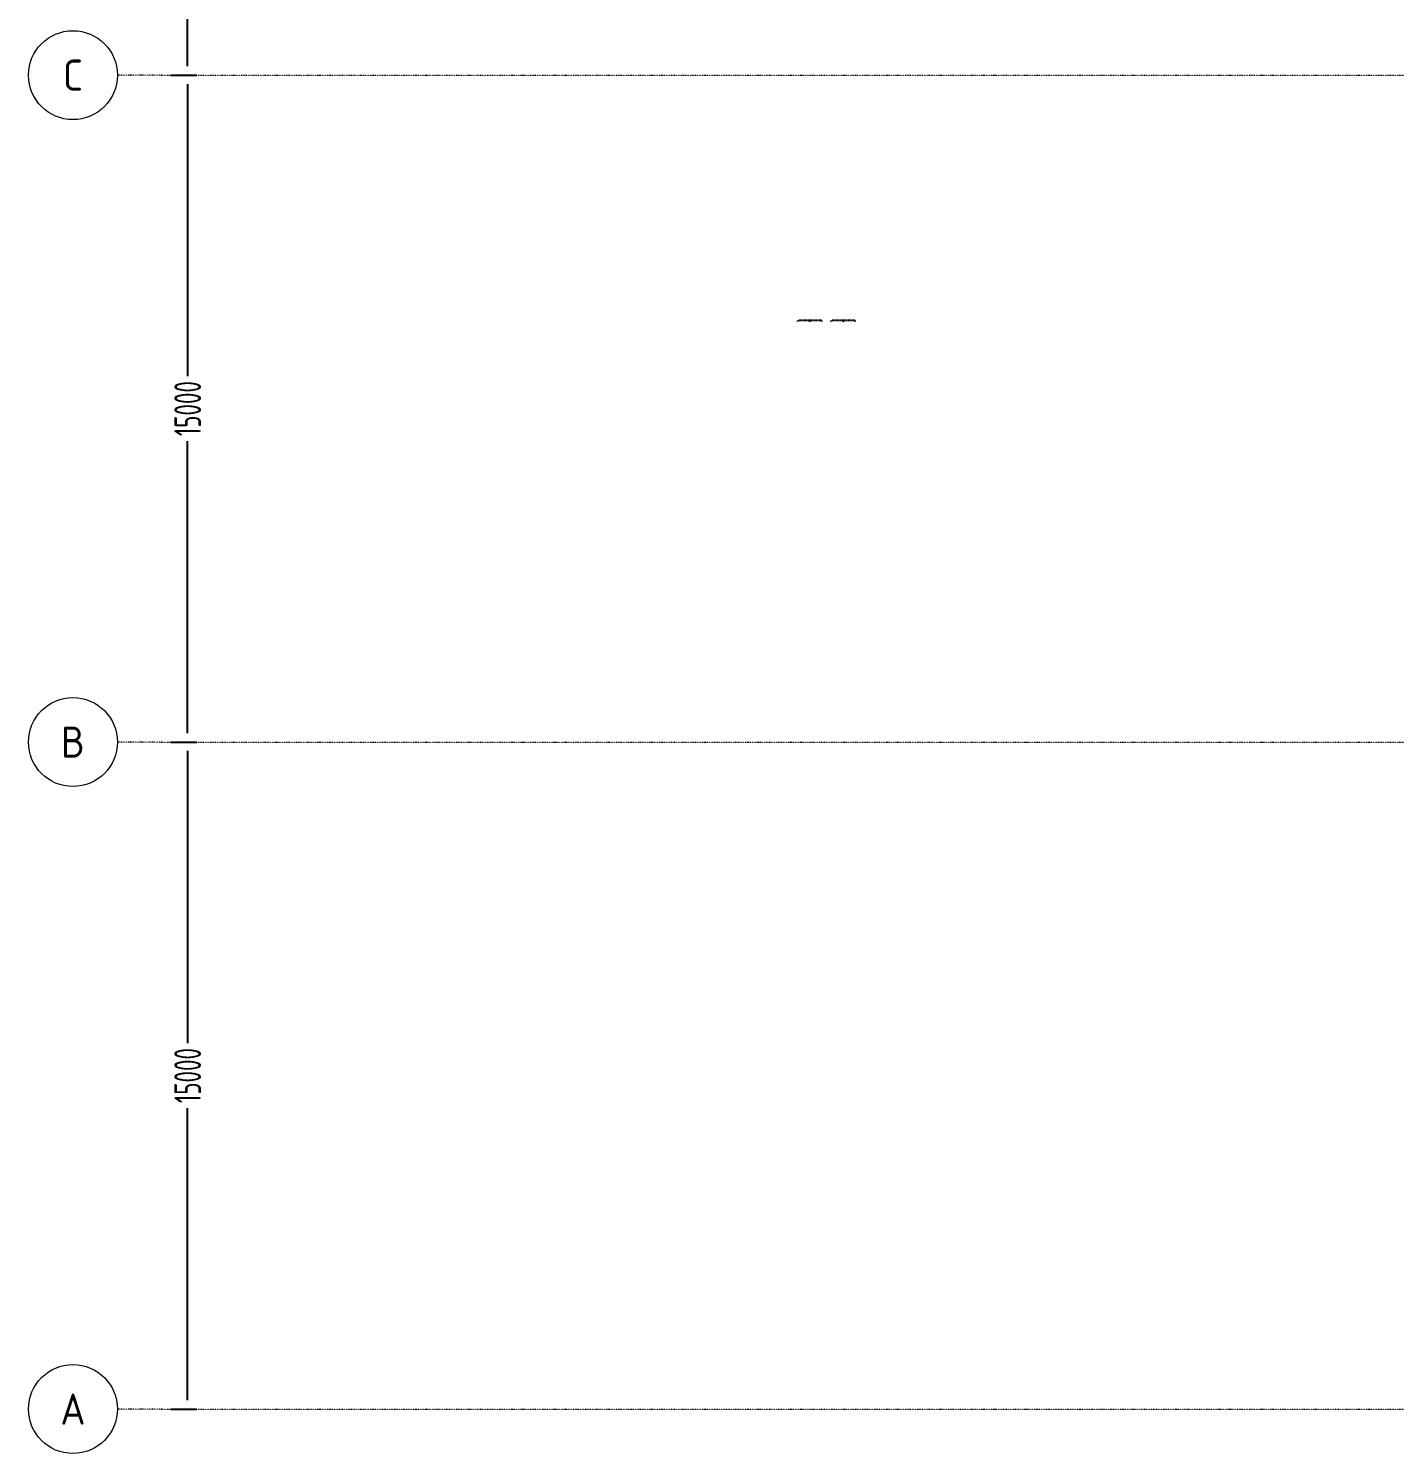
# Model space of a CAD drawing. Extents: x -32000 to 416743, y -254124 to 144214.
# Drawn here: x -32000 to -1274, y -1000 to 31049 of the extents above; entities that cross this region are included whole.
import ezdxf
from ezdxf.enums import TextEntityAlignment as Align

# ---------------------------------------------------------------- set-up
doc = ezdxf.new("R2010")
doc.units = 0
doc.header["$LTSCALE"] = 10
for name, pattern in [('H12PL4$0$JJP_三點線', [0.9, 0.3, -0.15, 0, -0.15, 0, -0.15, 0, -0.15]), ('XFM1Q40$0$HIDDEN', [9.525, 6.35, -3.175]), ('XFM7P40ICA$0$H12PL4$0$JJP_三點線', [0.9, 0.3, -0.15, 0, -0.15, 0, -0.15, 0, -0.15])]:
    doc.linetypes.add(name, pattern=pattern)
for name, color, linetype in [('H12PL4$0$A-DIM', 250, 'Continuous'), ('H12PL4$0$S-GRID', 252, 'Continuous'), ('XFM1Q40$0$DIM', 250, 'Continuous'), ('XFM7P40ICA$0$H12PL4$0$A-DIM', 250, 'Continuous'), ('XFM7P40ICA$0$H12PL4$0$S-GRID', 252, 'Continuous')]:
    doc.layers.add(name, color=color, linetype=linetype)
doc.styles.add('H12PL4$0$dim-txt', font='isocp.shx', dxfattribs={"width": 0.7, "bigfont": 'chineset.shx'})
doc.styles.add('H12PL4$0$Standard', font='isocp.shx', dxfattribs={"bigfont": 'chineset.shx'})
doc.styles.add('XFM1Q40$0$STANDARD', font='SIMPLEX', dxfattribs={"bigfont": 'BIGFONT'})
doc.styles.add('XFM7P40ICA$0$H12PL4$0$dim-txt', font='isocp.shx', dxfattribs={"width": 0.7, "bigfont": 'chineset.shx'})
doc.styles.add('XFM7P40ICA$0$H12PL4$0$Standard', font='isocp.shx', dxfattribs={"bigfont": 'chineset.shx'})
doc.dimstyles.new('H12PL4$0$ARCH-dim-2000', dxfattribs={"dimscale": 2000, "dimtxt": 0.3, "dimasz": 0.1, "dimexe": 0.1, "dimexo": 0.1, "dimgap": 0.05, "dimtad": 1, "dimdec": 0, "dimrnd": 0.5, "dimdsep": 46, "dimtxsty": 'H12PL4$0$dim-txt', "dimblk": 'H12PL4$0$_Dot', "dimcen": 2, "dimclrd": 256, "dimclre": 256, "dimclrt": 256, "dimadec": 0, "dimazin": 0, "dimtfac": 1, "dimtix": 1, "dimtmove": 2, "dimatfit": 3, "dimldrblk": 'H12PL4$0$_OBLIQUE', "dimfxl": 1, "dimtvp": 1, "dimtolj": 1, "dimarcsym": 0})
doc.dimstyles.new('XFM1Q40$0$ISO-25', dxfattribs={"dimtxt": 25, "dimasz": 5, "dimexe": 1.25, "dimexo": 0.625, "dimtad": 1, "dimdec": 0, "dimtxsty": 'XFM1Q40$0$STANDARD', "dimcen": 2.5, "dimadec": 0, "dimazin": 0, "dimtfac": 1, "dimtdec": 0, "dimtmove": 0, "dimatfit": 3, "dimfxl": 1, "dimarcsym": 0})
doc.dimstyles.new('XFM7P40ICA$0$H12PL4$0$ARCH-dim-2000', dxfattribs={"dimscale": 2000, "dimtxt": 0.3, "dimasz": 0.1, "dimexe": 0.1, "dimexo": 0.1, "dimgap": 0.05, "dimtad": 1, "dimdec": 0, "dimrnd": 0.5, "dimdsep": 46, "dimtxsty": 'XFM7P40ICA$0$H12PL4$0$dim-txt', "dimblk": 'XFM7P40ICA$0$H12PL4$0$_Dot', "dimcen": 2, "dimclrd": 256, "dimclre": 256, "dimclrt": 256, "dimadec": 0, "dimazin": 0, "dimtfac": 1, "dimtix": 1, "dimtmove": 2, "dimatfit": 3, "dimldrblk": 'XFM7P40ICA$0$H12PL4$0$_OBLIQUE', "dimfxl": 1, "dimtvp": 1, "dimtolj": 1, "dimarcsym": 0})

# ---------------------------------------------------------------- blocks, each defined once
blk = doc.blocks.new('*D171')
at = {"layer": 'DEFPOINTS', "color": 0, "linetype": 'Continuous', "transparency": 16777216}
for p in [(-29000, 45000), (-29000, 30000), (-28420, 30000)]:
    blk.add_point(p, dxfattribs=at)
at = {"layer": 'H12PL4$0$A-DIM', "linetype": 'Continuous', "lineweight": -2, "transparency": 16777216}
for p, q in [((-28800, 45000), (-28220, 45000)), ((-28420, 44800), (-28420, 38230)), ((-28420, 30200), (-28420, 36770)), ((-28800, 30000), (-28220, 30000))]:
    blk.add_line(p, q, dxfattribs=at)
at = {"layer": 'H12PL4$0$A-DIM', "linetype": 'Continuous', "lineweight": 0, "transparency": 16777216, "insert": (-28420, 37500), "char_height": 600, "attachment_point": 5, "rotation": 90, "style": 'H12PL4$0$dim-txt'}
blk.add_mtext('\\A1;15000', dxfattribs=at)
blk = doc.blocks.new('H12PL4$0$_Dot')
blk = doc.blocks.new('H12PL4$0$_OBLIQUE')
at = {"color": 0, "linetype": 'ByBlock', "lineweight": -2}
blk.add_line((-0.5, -0.5), (0.5, 0.5), dxfattribs=at)
blk = doc.blocks.new('*D172')
at = {"layer": 'DEFPOINTS', "color": 0, "linetype": 'Continuous', "transparency": 16777216}
for p in [(-29000, 30000), (-29000, 15000), (-28420, 15000)]:
    blk.add_point(p, dxfattribs=at)
at = {"layer": 'H12PL4$0$A-DIM', "linetype": 'Continuous', "lineweight": -2, "transparency": 16777216}
for p, q in [((-28800, 30000), (-28220, 30000)), ((-28420, 29800), (-28420, 23230)), ((-28420, 15200), (-28420, 21770)), ((-28800, 15000), (-28220, 15000))]:
    blk.add_line(p, q, dxfattribs=at)
at = {"layer": 'H12PL4$0$A-DIM', "linetype": 'Continuous', "lineweight": 0, "transparency": 16777216, "insert": (-28420, 22500), "char_height": 600, "attachment_point": 5, "rotation": 90, "style": 'H12PL4$0$dim-txt'}
blk.add_mtext('\\A1;15000', dxfattribs=at)
blk = doc.blocks.new('*D173')
at = {"layer": 'DEFPOINTS', "color": 0, "linetype": 'Continuous', "transparency": 16777216}
for p in [(-29000, 15000), (-29000, 0), (-28420, 0)]:
    blk.add_point(p, dxfattribs=at)
at = {"layer": 'H12PL4$0$A-DIM', "linetype": 'Continuous', "lineweight": -2, "transparency": 16777216}
for p, q in [((-28800, 15000), (-28220, 15000)), ((-28420, 14800), (-28420, 8230)), ((-28420, 200), (-28420, 6770)), ((-28800, 0), (-28220, 0))]:
    blk.add_line(p, q, dxfattribs=at)
at = {"layer": 'H12PL4$0$A-DIM', "linetype": 'Continuous', "lineweight": 0, "transparency": 16777216, "insert": (-28420, 7500), "char_height": 600, "attachment_point": 5, "rotation": 90, "style": 'H12PL4$0$dim-txt'}
blk.add_mtext('\\A1;15000', dxfattribs=at)
blk = doc.blocks.new('*D310')
at = {"layer": 'DEFPOINTS', "color": 0, "linetype": 'XFM1Q40$0$HIDDEN', "ltscale": 0.1, "transparency": 16777216}
for p in [(287256, 172071), (287793, 172071), (287793, 172036)]:
    blk.add_point(p, dxfattribs=at)
at = {"layer": 'XFM1Q40$0$DIM', "color": 0, "linetype": 'XFM1Q40$0$HIDDEN', "lineweight": -2, "ltscale": 0.1, "transparency": 16777216}
for p, q in [((287256, 172070), (287256, 172034)), ((287262, 172036), (287788, 172036)), ((287793, 172070), (287793, 172034))]:
    blk.add_line(p, q, dxfattribs=at)
at = {"layer": 'XFM1Q40$0$DIM', "color": 0, "linetype": 'XFM1Q40$0$HIDDEN', "ltscale": 0.1, "transparency": 16777216}
for points in [[(287262, 172036), (287262, 172035), (287256, 172036)], [(287788, 172036), (287788, 172035), (287793, 172036)]]:
    blk.add_solid(points, dxfattribs=at)
at = {"layer": 'XFM1Q40$0$DIM', "color": 0, "linetype": 'XFM1Q40$0$HIDDEN', "ltscale": 0.1, "transparency": 16777216, "insert": (287522, 172046), "char_height": 20, "attachment_point": 5, "style": 'XFM1Q40$0$STANDARD'}
blk.add_mtext('537', dxfattribs=at)
blk = doc.blocks.new('*D309')
at = {"layer": 'DEFPOINTS', "color": 0, "linetype": 'XFM1Q40$0$HIDDEN', "ltscale": 0.1, "transparency": 16777216}
for p in [(286506, 172071), (287043, 172071), (287043, 172036)]:
    blk.add_point(p, dxfattribs=at)
at = {"layer": 'XFM1Q40$0$DIM', "color": 0, "linetype": 'XFM1Q40$0$HIDDEN', "lineweight": -2, "ltscale": 0.1, "transparency": 16777216}
for p, q in [((286506, 172070), (286506, 172034)), ((286512, 172036), (287038, 172036)), ((287043, 172070), (287043, 172034))]:
    blk.add_line(p, q, dxfattribs=at)
at = {"layer": 'XFM1Q40$0$DIM', "color": 0, "linetype": 'XFM1Q40$0$HIDDEN', "ltscale": 0.1, "transparency": 16777216}
for points in [[(286512, 172036), (286512, 172035), (286506, 172036)], [(287038, 172036), (287038, 172035), (287043, 172036)]]:
    blk.add_solid(points, dxfattribs=at)
at = {"layer": 'XFM1Q40$0$DIM', "color": 0, "linetype": 'XFM1Q40$0$HIDDEN', "ltscale": 0.1, "transparency": 16777216, "insert": (286772, 172046), "char_height": 20, "attachment_point": 5, "style": 'XFM1Q40$0$STANDARD'}
blk.add_mtext('537', dxfattribs=at)
blk = doc.blocks.new('*D912')
at = {"layer": 'DEFPOINTS', "color": 0, "linetype": 'Continuous', "transparency": 16777216}
for p in [(-29000, 45000), (-29000, 30000), (-28420, 30000)]:
    blk.add_point(p, dxfattribs=at)
at = {"layer": 'XFM7P40ICA$0$H12PL4$0$A-DIM', "linetype": 'Continuous', "lineweight": -2, "transparency": 16777216}
for p, q in [((-28800, 45000), (-28220, 45000)), ((-28420, 44800), (-28420, 38230)), ((-28420, 30200), (-28420, 36770)), ((-28800, 30000), (-28220, 30000))]:
    blk.add_line(p, q, dxfattribs=at)
at = {"layer": 'XFM7P40ICA$0$H12PL4$0$A-DIM', "linetype": 'Continuous', "lineweight": 0, "transparency": 16777216, "insert": (-28420, 37500), "char_height": 600, "attachment_point": 5, "rotation": 90, "style": 'XFM7P40ICA$0$H12PL4$0$dim-txt'}
blk.add_mtext('\\A1;15000', dxfattribs=at)
blk = doc.blocks.new('XFM7P40ICA$0$H12PL4$0$_Dot')
blk = doc.blocks.new('XFM7P40ICA$0$H12PL4$0$_OBLIQUE')
at = {"color": 0, "linetype": 'ByBlock', "lineweight": -2}
blk.add_line((-0.5, -0.5), (0.5, 0.5), dxfattribs=at)
blk = doc.blocks.new('*D913')
at = {"layer": 'DEFPOINTS', "color": 0, "linetype": 'Continuous', "transparency": 16777216}
for p in [(-29000, 30000), (-29000, 15000), (-28420, 15000)]:
    blk.add_point(p, dxfattribs=at)
at = {"layer": 'XFM7P40ICA$0$H12PL4$0$A-DIM', "linetype": 'Continuous', "lineweight": -2, "transparency": 16777216}
for p, q in [((-28800, 30000), (-28220, 30000)), ((-28420, 29800), (-28420, 23230)), ((-28420, 15200), (-28420, 21770)), ((-28800, 15000), (-28220, 15000))]:
    blk.add_line(p, q, dxfattribs=at)
at = {"layer": 'XFM7P40ICA$0$H12PL4$0$A-DIM', "linetype": 'Continuous', "lineweight": 0, "transparency": 16777216, "insert": (-28420, 22500), "char_height": 600, "attachment_point": 5, "rotation": 90, "style": 'XFM7P40ICA$0$H12PL4$0$dim-txt'}
blk.add_mtext('\\A1;15000', dxfattribs=at)
blk = doc.blocks.new('*D914')
at = {"layer": 'DEFPOINTS', "color": 0, "linetype": 'Continuous', "transparency": 16777216}
for p in [(-29000, 15000), (-29000, 0), (-28420, 0)]:
    blk.add_point(p, dxfattribs=at)
at = {"layer": 'XFM7P40ICA$0$H12PL4$0$A-DIM', "linetype": 'Continuous', "lineweight": -2, "transparency": 16777216}
for p, q in [((-28800, 15000), (-28220, 15000)), ((-28420, 14800), (-28420, 8230)), ((-28420, 200), (-28420, 6770)), ((-28800, 0), (-28220, 0))]:
    blk.add_line(p, q, dxfattribs=at)
at = {"layer": 'XFM7P40ICA$0$H12PL4$0$A-DIM', "linetype": 'Continuous', "lineweight": 0, "transparency": 16777216, "insert": (-28420, 7500), "char_height": 600, "attachment_point": 5, "rotation": 90, "style": 'XFM7P40ICA$0$H12PL4$0$dim-txt'}
blk.add_mtext('\\A1;15000', dxfattribs=at)
blk = doc.blocks.new('H12PL4')
at = {"layer": 'H12PL4$0$S-GRID', "linetype": 'H12PL4$0$JJP_三點線', "lineweight": 0}
for p, q in [((-29000, 30000), (-30000, 30000)), ((-29000, 30000), (289600, 30000)), ((-29000, 15000), (-30000, 15000)), ((-29000, 15000), (289600, 15000)), ((-29000, 0), (-30000, 0)), ((-29000, 0), (289600, 0))]:
    blk.add_line(p, q, dxfattribs=at)
at = {"layer": 'H12PL4$0$S-GRID', "lineweight": 0}
for centre in [(-31000, 30000), (-31000, 15000), (-31000, 0)]:
    blk.add_circle(centre, 1000, dxfattribs=at)
at = {"layer": 'H12PL4$0$S-GRID', "linetype": 'H12PL4$0$JJP_三點線', "lineweight": 0}
for p in [(-29000, 30000), (-29000, 30000), (-29000, 15000), (-29000, 15000), (-29000, 0), (-29000, 0)]:
    blk.add_point(p, dxfattribs=at)
at = {"layer": 'H12PL4$0$S-GRID', "style": 'H12PL4$0$Standard'}
for s, p in [('C', (-31000, 30350)), ('B', (-31000, 15350)), ('A', (-31000, 350))]:
    blk.add_text(s, height=700, dxfattribs=at).set_placement(p, align=Align.TOP_CENTER)
at = {"layer": 'H12PL4$0$A-DIM', "linetype": 'Continuous', "lineweight": 0}
for base, p1, p2, picture, middle in [((-28420, 30000), (-29000, 45000), (-29000, 30000), '*D171', (-28420, 37500)), ((-28420, 15000), (-29000, 30000), (-29000, 15000), '*D172', (-28420, 22500)), ((-28420, 0), (-29000, 15000), (-29000, 0), '*D173', (-28420, 7500))]:
    dim = blk.add_linear_dim(base=base, p1=p1, p2=p2, angle=270, dimstyle='H12PL4$0$ARCH-dim-2000', dxfattribs=at)
    dim.commit()
    dim.dimension.update_dxf_attribs({"geometry": picture, "text_midpoint": middle, "dimtype": 128, "text_rotation": 90})
blk = doc.blocks.new('XFM1Q40$0$A$Cac22a11c')
at = {"layer": 'XFM1Q40$0$DIM', "color": 252, "linetype": 'XFM1Q40$0$HIDDEN', "ltscale": 0.1}
for base, p1, p2, picture, middle in [((287043.5, 172035.6), (286506.5, 172070.6), (287043.5, 172070.6), '*D309', (286771.6, 172035.6)), ((287793.5, 172035.6), (287256.5, 172070.6), (287793.5, 172070.6), '*D310', (287521.6, 172035.6))]:
    dim = blk.add_linear_dim(base=base, p1=p1, p2=p2, angle=180, dimstyle='XFM1Q40$0$ISO-25', override={"dimtxt": 20}, dxfattribs=at)
    dim.commit()
    dim.dimension.update_dxf_attribs({"geometry": picture, "text_midpoint": middle, "dimtype": 128})
blk = doc.blocks.new('XFM1Q40')
at = {"xscale": -1, "rotation": 180}
blk.add_blockref('XFM1Q40$0$A$Cac22a11c', (-273100, 196518), dxfattribs=at)
blk = doc.blocks.new('XFM7P40ICA$0$H12PL4')
at = {"layer": 'XFM7P40ICA$0$H12PL4$0$S-GRID', "linetype": 'XFM7P40ICA$0$H12PL4$0$JJP_三點線', "lineweight": 0}
for p, q in [((-29000, 30000), (-30000, 30000)), ((-29000, 30000), (289600, 30000)), ((-29000, 15000), (-30000, 15000)), ((-29000, 15000), (289600, 15000)), ((-29000, 0), (-30000, 0)), ((-29000, 0), (289600, 0))]:
    blk.add_line(p, q, dxfattribs=at)
at = {"layer": 'XFM7P40ICA$0$H12PL4$0$S-GRID', "lineweight": 0}
for centre in [(-31000, 30000), (-31000, 15000), (-31000, 0)]:
    blk.add_circle(centre, 1000, dxfattribs=at)
at = {"layer": 'XFM7P40ICA$0$H12PL4$0$S-GRID', "linetype": 'XFM7P40ICA$0$H12PL4$0$JJP_三點線', "lineweight": 0}
for p in [(-29000, 30000), (-29000, 30000), (-29000, 15000), (-29000, 15000), (-29000, 0), (-29000, 0)]:
    blk.add_point(p, dxfattribs=at)
at = {"layer": 'XFM7P40ICA$0$H12PL4$0$S-GRID', "style": 'XFM7P40ICA$0$H12PL4$0$Standard'}
for s, p in [('C', (-31000, 30350)), ('B', (-31000, 15350)), ('A', (-31000, 350))]:
    blk.add_text(s, height=700, dxfattribs=at).set_placement(p, align=Align.TOP_CENTER)
at = {"layer": 'XFM7P40ICA$0$H12PL4$0$A-DIM', "linetype": 'Continuous', "lineweight": 0}
for base, p1, p2, picture, middle in [((-28420, 30000), (-29000, 45000), (-29000, 30000), '*D912', (-28420, 37500)), ((-28420, 15000), (-29000, 30000), (-29000, 15000), '*D913', (-28420, 22500)), ((-28420, 0), (-29000, 15000), (-29000, 0), '*D914', (-28420, 7500))]:
    dim = blk.add_linear_dim(base=base, p1=p1, p2=p2, angle=270, dimstyle='XFM7P40ICA$0$H12PL4$0$ARCH-dim-2000', dxfattribs=at)
    dim.commit()
    dim.dimension.update_dxf_attribs({"geometry": picture, "text_midpoint": middle, "dimtype": 128, "text_rotation": 90})
blk = doc.blocks.new('XFM7P40ICA')
blk.add_blockref('XFM7P40ICA$0$H12PL4', (0, 0))

msp = doc.modelspace()

# ---------------------------------------------------------------- block references
for name in ['H12PL4', 'XFM7P40ICA', 'XFM1Q40']:
    msp.add_blockref(name, (0, 0))

doc.saveas('drawing.dxf')
